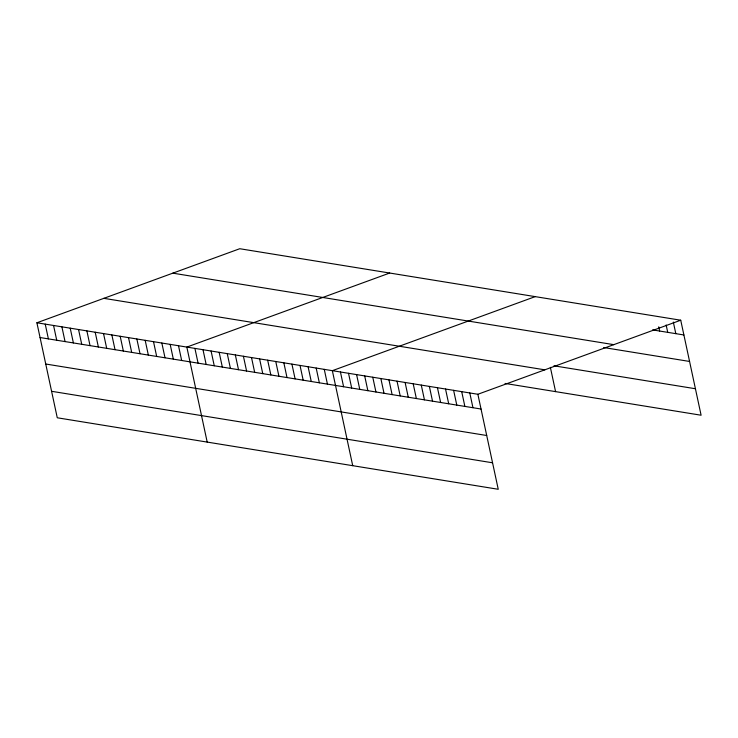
<?xml version="1.0" encoding="UTF-8"?>
<svg xmlns="http://www.w3.org/2000/svg" width="738" height="738" viewBox="0 0 738 738"><rect width="100%" height="100%" fill="white"/><g stroke="black" fill="none" stroke-linecap="round" stroke-linejoin="round"><path stroke-width="1.11" d="M36.9 322.774L477.873 394.267L498.242 489.276L57.269 417.782L36.9 322.774L239.758 248.724L680.731 320.218L701.1 415.226L505.05 383.437M389.692 273.032L186.834 347.081L207.194 442.09M535.216 296.621L332.349 370.679L352.718 465.678M477.873 394.267L680.731 320.218M652.567 329.895L683.895 334.969M172.821 273.161L613.785 344.655M603.675 347.533L689.569 361.454M553.943 365.808L695.427 388.741M103.846 298.337L544.819 369.83M40.064 337.534L481.038 409.027M45.738 364.019L486.711 435.503M51.586 391.297L492.56 462.791M673.324 322.072L675.814 333.659M666.146 324.969L667.724 332.349M658.739 326.823L659.643 331.039M550.373 367.358L555.576 391.629M469.783 392.957L472.947 407.708M461.702 391.647L464.866 406.398M453.621 390.337L456.785 405.088M445.531 389.027L448.695 403.778M437.45 387.718L440.614 402.468M429.368 386.398L432.523 401.158M421.278 385.088L424.442 399.848M413.197 383.778L416.361 398.538M405.107 382.469L408.271 397.228M397.026 381.159L400.19 395.919M388.944 379.849L392.109 394.609M380.854 378.539L384.018 393.299M372.773 377.229L375.937 391.989M364.692 375.919L367.856 390.67M356.602 374.609L359.766 389.36M348.521 373.299L351.685 388.05M340.439 371.989L343.594 386.74M324.268 369.36L327.432 384.12M316.178 368.05L319.342 382.81M308.097 366.74L311.261 381.5M300.015 365.43L303.18 380.19M291.925 364.12L295.089 378.88M283.844 362.81L287.008 377.57M275.763 361.5L278.927 376.26M267.673 360.19L270.837 374.95M259.591 358.88L262.756 373.631M251.51 357.57L254.665 372.321M243.42 356.26L246.584 371.011M235.339 354.95L238.503 369.701M227.249 353.64L230.413 368.391M219.168 352.321L222.332 367.081M211.086 351.011L214.251 365.771M202.996 349.701L206.16 364.461M194.915 348.391L198.079 363.151M178.504 345.735L181.668 360.485M170.174 344.378L173.338 359.138M161.843 343.032L165.008 357.792M153.513 341.685L156.677 356.436M145.183 340.329L148.347 355.089M136.853 338.982L140.017 353.733M128.523 337.626L131.687 352.386M120.193 336.279L123.357 351.039M111.862 334.932L115.027 349.683M103.532 333.576L106.696 348.336M95.202 332.229L98.366 346.989M86.881 330.882L90.036 345.633M78.551 329.526L81.715 344.286M70.221 328.179L73.385 342.93M61.891 326.823L65.055 341.583M53.56 325.476L56.725 340.236M45.23 324.13L48.394 338.88"/></g></svg>
